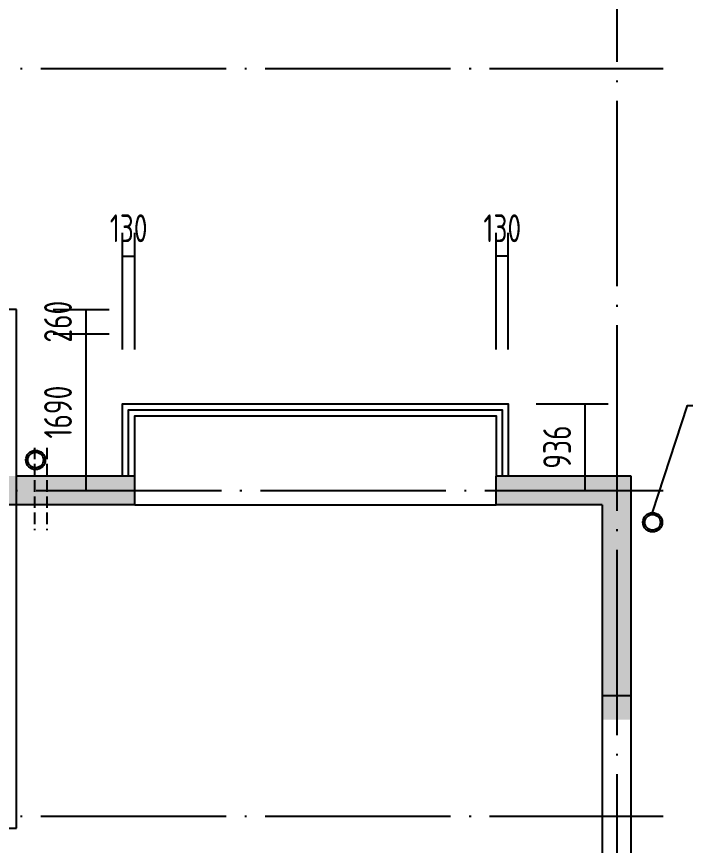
# Model space of a CAD drawing. Extents: x -726032 to 135930, y -151624 to 587044.
# Drawn here: x -419244 to -412029, y 422407 to 431344 of the extents above; entities that cross this region are included whole.
import ezdxf

# ---------------------------------------------------------------- set-up
doc = ezdxf.new("R2010")
doc.units = 0
doc.header["$LTSCALE"] = 1000
doc.header["$MEASUREMENT"] = 0
doc.linetypes.add('DASH', pattern=[0.35, 0.25, -0.1])
doc.linetypes.add('DOTE', pattern=[2.42, 2, -0.2, 0.02, -0.2])
doc.layers.get('DEFPOINTS').update_dxf_attribs({"color": 1, "linetype": 'CONTINUOUS'})
for name, color, linetype in [('COLUMN', 170, 'CONTINUOUS'), ('DOTE', 8, 'DOTE'), ('PUB_DIM', 245, 'CONTINUOUS'), ('WALL', 255, 'CONTINUOUS'), ('WINDOW', 155, 'CONTINUOUS'), ('引线', 213, 'CONTINUOUS'), ('空调', 245, 'CONTINUOUS'), ('雨水管', 20, 'CONTINUOUS')]:
    doc.layers.add(name, color=color, linetype=linetype)
doc.styles.add('DIM_FONT', font='isocp.shx', dxfattribs={"width": 0.8})
doc.dimstyles.new('DIMB', dxfattribs={"dimtxt": 300, "dimasz": 1, "dimexe": 250, "dimexo": 300, "dimgap": 150, "dimtad": 1, "dimdec": 0, "dimzin": 0, "dimdsep": 46, "dimtxsty": 'DIM_FONT', "dimcen": 0.09, "dimse2": 1, "dimclrt": 142, "dimadec": 0, "dimazin": 0, "dimtfac": 1, "dimtdec": 0, "dimtix": 1, "dimtmove": 2, "dimatfit": 3, "dimfxl": 1, "dimtolj": 1, "dimtzin": 0, "dimarcsym": 0})
doc.dimstyles.new('DIMN', dxfattribs={"dimtxt": 300, "dimasz": 1, "dimexe": 250, "dimexo": 300, "dimgap": 150, "dimtad": 1, "dimdec": 0, "dimzin": 0, "dimdsep": 46, "dimtxsty": 'DIM_FONT', "dimcen": 0.09, "dimclrt": 142, "dimadec": 0, "dimazin": 0, "dimtfac": 1, "dimtdec": 0, "dimtix": 1, "dimtmove": 2, "dimatfit": 3, "dimfxl": 1, "dimtolj": 1, "dimtzin": 0, "dimarcsym": 0})

# ---------------------------------------------------------------- blocks, each defined once
blk = doc.blocks.new('*D1392')
at = {"layer": 'DEFPOINTS', "color": 0, "transparency": 16777216}
for p in [(-414069.9, 428761.3), (-414069.9, 427454.1), (-413939.9, 427454.1)]:
    blk.add_point(p, dxfattribs=at)
at = {"layer": 'PUB_DIM', "color": 0, "lineweight": -2, "transparency": 16777216}
for p, q in [((-414069.9, 427754.1), (-414069.9, 429011.3)), ((-413939.9, 427754.1), (-413939.9, 429011.3)), ((-414070.9, 428761.3), (-414071.9, 428761.3)), ((-413939.9, 428761.3), (-414069.9, 428761.3)), ((-413938.9, 428761.3), (-413937.9, 428761.3))]:
    blk.add_line(p, q, dxfattribs=at)
at = {"layer": 'PUB_DIM', "color": 0, "transparency": 16777216}
for points in [[(-414070.9, 428761.5), (-414070.9, 428761.2), (-414069.9, 428761.3)], [(-413938.9, 428761.5), (-413938.9, 428761.2), (-413939.9, 428761.3)]]:
    blk.add_solid(points, dxfattribs=at)
at = {"layer": 'PUB_DIM', "color": 142, "transparency": 16777216, "insert": (-414004.9, 429061.3), "char_height": 300, "attachment_point": 5, "style": 'DIM_FONT'}
blk.add_mtext('\\A1;130', dxfattribs=at)
blk = doc.blocks.new('*D1398')
at = {"layer": 'DEFPOINTS', "color": 0, "transparency": 16777216}
for p in [(-413939.9, 427170), (-413939.9, 426234), (-413113.4, 426234)]:
    blk.add_point(p, dxfattribs=at)
at = {"layer": 'PUB_DIM', "color": 0, "lineweight": -2, "transparency": 16777216}
for p, q in [((-413639.9, 427170), (-412863.4, 427170)), ((-413113.4, 427169), (-413113.4, 426235)), ((-413639.9, 426234), (-412863.4, 426234))]:
    blk.add_line(p, q, dxfattribs=at)
at = {"layer": 'PUB_DIM', "color": 0, "transparency": 16777216}
for points in [[(-413113.6, 427169), (-413113.3, 427169), (-413113.4, 427170)], [(-413113.6, 426235), (-413113.3, 426235), (-413113.4, 426234)]]:
    blk.add_solid(points, dxfattribs=at)
at = {"layer": 'PUB_DIM', "color": 142, "transparency": 16777216, "insert": (-413413.4, 426702), "char_height": 300, "attachment_point": 5, "rotation": 90, "style": 'DIM_FONT'}
blk.add_mtext('\\A1;936', dxfattribs=at)
blk = doc.blocks.new('*D1399')
at = {"layer": 'DEFPOINTS', "color": 0, "transparency": 16777216}
for p in [(-417969.9, 428761.3), (-418099.9, 427454.1), (-417969.9, 427454.1)]:
    blk.add_point(p, dxfattribs=at)
at = {"layer": 'PUB_DIM', "color": 0, "lineweight": -2, "transparency": 16777216}
for p, q in [((-418099.9, 427754.1), (-418099.9, 429011.3)), ((-417969.9, 427754.1), (-417969.9, 429011.3)), ((-418100.9, 428761.3), (-418101.9, 428761.3)), ((-418099.9, 428761.3), (-417969.9, 428761.3)), ((-417968.9, 428761.3), (-417967.9, 428761.3))]:
    blk.add_line(p, q, dxfattribs=at)
at = {"layer": 'PUB_DIM', "color": 0, "transparency": 16777216}
for points in [[(-418100.9, 428761.5), (-418100.9, 428761.2), (-418099.9, 428761.3)], [(-417968.9, 428761.5), (-417968.9, 428761.2), (-417969.9, 428761.3)]]:
    blk.add_solid(points, dxfattribs=at)
at = {"layer": 'PUB_DIM', "color": 142, "transparency": 16777216, "insert": (-418034.9, 429061.3), "char_height": 300, "attachment_point": 5, "style": 'DIM_FONT'}
blk.add_mtext('\\A1;130', dxfattribs=at)
blk = doc.blocks.new('*D1400')
at = {"layer": 'DEFPOINTS', "color": 0, "transparency": 16777216}
for p in [(-419149.3, 428184), (-419149.3, 427924), (-418496.9, 427924)]:
    blk.add_point(p, dxfattribs=at)
at = {"layer": 'PUB_DIM', "color": 0, "lineweight": -2, "transparency": 16777216}
for p, q in [((-418849.3, 428184), (-418246.9, 428184)), ((-418496.9, 428185), (-418496.9, 428186)), ((-418496.9, 428184), (-418496.9, 427924)), ((-418849.3, 427924), (-418246.9, 427924)), ((-418496.9, 427923), (-418496.9, 427922))]:
    blk.add_line(p, q, dxfattribs=at)
at = {"layer": 'PUB_DIM', "color": 0, "transparency": 16777216}
for points in [[(-418497.1, 428185), (-418496.8, 428185), (-418496.9, 428184)], [(-418497.1, 427923), (-418496.8, 427923), (-418496.9, 427924)]]:
    blk.add_solid(points, dxfattribs=at)
at = {"layer": 'PUB_DIM', "color": 142, "transparency": 16777216, "insert": (-418797, 428054), "char_height": 300, "attachment_point": 5, "rotation": 90, "style": 'DIM_FONT'}
blk.add_mtext('\\A1;260', dxfattribs=at)
blk = doc.blocks.new('*D3834')
at = {"layer": 'DEFPOINTS', "color": 0, "transparency": 16777216}
for p in [(-419149.3, 427924), (-419149.3, 426234), (-418496.9, 426234)]:
    blk.add_point(p, dxfattribs=at)
at = {"layer": 'PUB_DIM', "color": 0, "lineweight": -2, "transparency": 16777216}
for p, q in [((-418849.3, 427924), (-418246.9, 427924)), ((-418496.9, 427923), (-418496.9, 426235))]:
    blk.add_line(p, q, dxfattribs=at)
at = {"layer": 'PUB_DIM', "color": 0, "transparency": 16777216}
for points in [[(-418497.1, 427923), (-418496.8, 427923), (-418496.9, 427924)], [(-418497.1, 426235), (-418496.8, 426235), (-418496.9, 426234)]]:
    blk.add_solid(points, dxfattribs=at)
at = {"layer": 'PUB_DIM', "color": 142, "transparency": 16777216, "insert": (-418796.9, 427079), "char_height": 300, "attachment_point": 5, "rotation": 90, "style": 'DIM_FONT'}
blk.add_mtext('\\A1;1690', dxfattribs=at)

msp = doc.modelspace()

# ---------------------------------------------------------------- linework, layer by layer
at = {"layer": 'COLUMN'}
for points in [[(-420257.9, 426390), (-420257.9, 426078), (-417969.9, 426390), (-417969.9, 426078)], [(-414069.9, 426390), (-414069.9, 426078), (-412613.9, 426390), (-412925.9, 426078)], [(-412925.9, 426078), (-412925.9, 423764), (-412613.9, 426390), (-412613.9, 423764)]]:
    msp.add_solid(points, dxfattribs=at)
at = {"layer": 'DOTE'}
for p, q in [((-412769.9, 432855.9), (-412769.9, 405011.9)), ((-481902.2, 430784), (-412270.4, 430784)), ((-481954.2, 426234), (-412270.4, 426234)), ((-481902.2, 422724), (-412270.4, 422724))]:
    msp.add_line(p, q, dxfattribs=at)
at = {"layer": 'WALL'}
for p, q in [((-419243.9, 428184), (-419555.9, 428184)), ((-419243.9, 422594), (-419243.9, 428184)), ((-417969.9, 426390), (-419243.9, 426390)), ((-417969.9, 426078), (-417969.9, 426390)), ((-412613.9, 426390), (-414069.9, 426390)), ((-414069.9, 426078), (-414069.9, 426390)), ((-412613.9, 416198), (-412613.9, 426390)), ((-417969.9, 426078), (-420257.9, 426078)), ((-412925.9, 426078), (-414069.9, 426078)), ((-412925.9, 426078), (-412925.9, 420514)), ((-412925.9, 424024), (-412613.9, 424024)), ((-420257.9, 422594), (-419243.9, 422594))]:
    msp.add_line(p, q, dxfattribs=at)
at = {"layer": 'WINDOW'}
msp.add_line((-417969.9, 426078), (-414069.9, 426078), dxfattribs=at)
for points in [[(-418099.9, 426390), (-418099.9, 427170), (-413939.9, 427170), (-413939.9, 426390)], [(-418034.9, 426390), (-418034.9, 427105), (-414004.9, 427105), (-414004.9, 426390)], [(-417969.9, 426390), (-417969.9, 427040), (-414069.9, 427040), (-414069.9, 426390)]]:
    msp.add_lwpolyline(points, dxfattribs=at)
at = {"layer": '引线'}
msp.add_lwpolyline([(-412384, 425995.2), (-412006.2, 427151.2), (-408791.2, 427151.2)], dxfattribs=at)
at = {"layer": '空调', "linetype": 'DASH', "ltscale": 0.5}
for p, q in [((-419048.9, 426695.8), (-419048.9, 425806.4)), ((-418918.9, 426695.8), (-418918.9, 425806.4))]:
    msp.add_line(p, q, dxfattribs=at)
at = {"layer": '雨水管'}
for centre, radius in [((-419039, 426563.4), 104), ((-419039, 426563.4), 84.5), ((-412384, 425891.2), 104), ((-412384, 425891.2), 84.5)]:
    msp.add_circle(centre, radius, dxfattribs=at)

# ---------------------------------------------------------------- dimensions: what is measured, and where the dimension line sits
at = {"layer": 'PUB_DIM'}
for base, p1, p2, picture, middle in [((-417969.9, 428761.3), (-418099.9, 427454.1), (-417969.9, 427454.1), '*D1399', (-418034.9, 429061.3)), ((-414069.9, 428761.3), (-413939.9, 427454.1), (-414069.9, 427454.1), '*D1392', (-414004.9, 429061.3))]:
    dim = msp.add_linear_dim(base=base, p1=p1, p2=p2, dimstyle='DIMN', dxfattribs=at)
    dim.commit()
    dim.dimension.update_dxf_attribs({"geometry": picture, "text_midpoint": middle})
for base, p1, p2, dimstyle, picture, middle in [((-418496.9, 427924), (-419149.3, 428184), (-419149.3, 427924), 'DIMN', '*D1400', (-418797, 428054)), ((-418496.9, 426234), (-419149.3, 427924), (-419149.3, 426234), 'DIMB', '*D3834', (-418796.9, 427079)), ((-413113.4, 426234), (-413939.9, 427170), (-413939.9, 426234), 'DIMN', '*D1398', (-413413.4, 426702))]:
    dim = msp.add_linear_dim(base=base, p1=p1, p2=p2, angle=270, dimstyle=dimstyle, dxfattribs=at)
    dim.commit()
    dim.dimension.update_dxf_attribs({"geometry": picture, "text_midpoint": middle})

doc.saveas('drawing.dxf')
